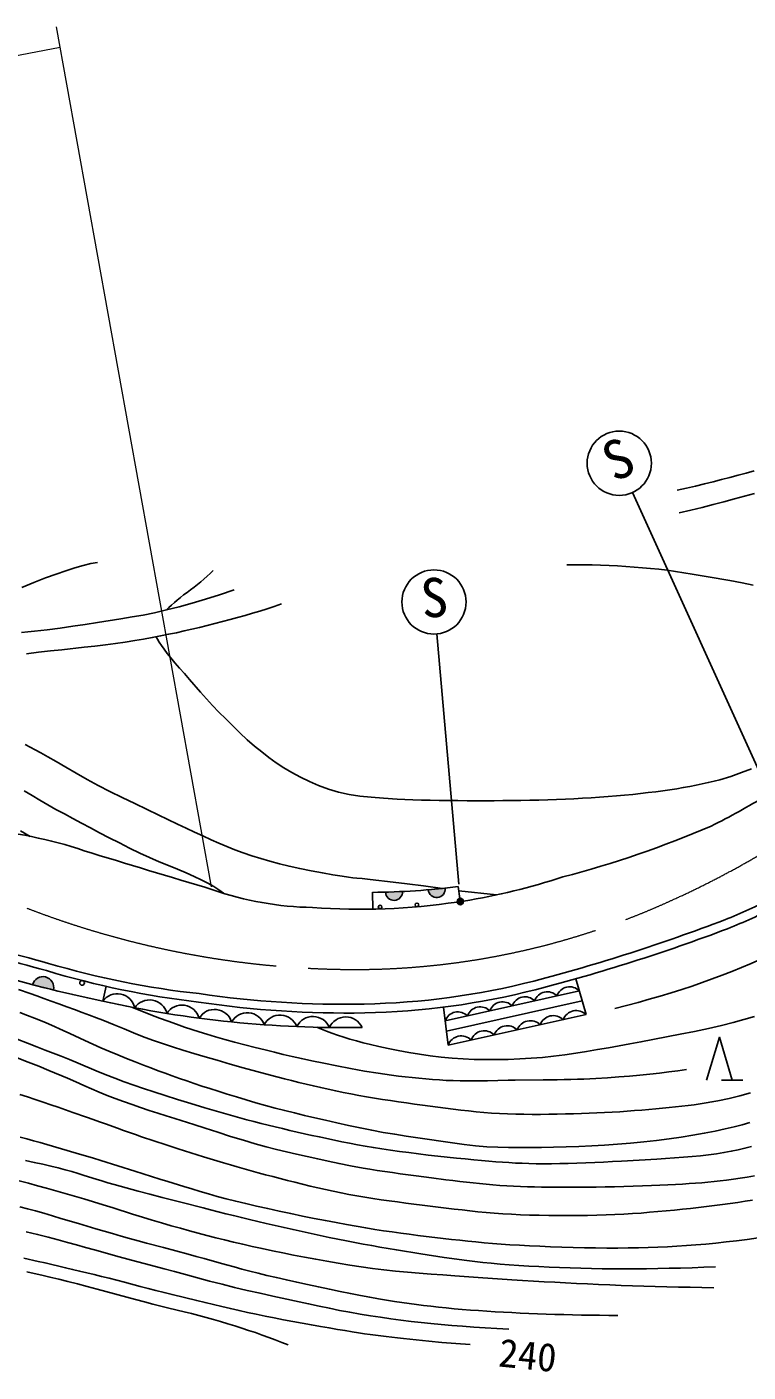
# Model space of a CAD drawing. Units: millimetres, scale not verified. Extents: x 40000 to 680000, y 20000 to 380000.
# Drawn here: x 175670 to 209366, y 263203 to 326030 of the extents above; entities that cross this region are included whole.
import ezdxf
from ezdxf.enums import TextEntityAlignment as Align

# ---------------------------------------------------------------- set-up
doc = ezdxf.new("R2010")
doc.units = ezdxf.units.MM
doc.header["$LTSCALE"] = 1000
doc.linetypes.add('CHAIN', pattern=[18.5, 12, -1.5, 3.5, -1.5])
for name, color, linetype, lineweight in [('M-BGD', 7, 'Continuous', 25), ('M-BMK', 2, 'CHAIN', 13), ('M-STR-HTXT', 7, 'Continuous', 13), ('M-STR-STRC', 7, 'Continuous', 25)]:
    doc.layers.add(name, color=color, linetype=linetype, lineweight=lineweight)
doc.styles.add('ＭＳ ゴシック', font='')
doc.styles.get('ＭＳ ゴシック').set_extended_font_data('MS Gothic')

msp = doc.modelspace()

# ---------------------------------------------------------------- hatches: boundary and pattern name
at = {"layer": 'M-BGD'}
for points in [[(193221, 285652, -0.41587), (192837, 285235, -0.41587), (192422, 285621)], [(195216, 285807, -0.41587), (194856, 285369, -0.41587), (194420, 285731)], [(196071, 285180, 0.41422), (195921, 285330, 0.41422), (195771, 285180, 0.41422), (195921, 285030, 0.41422)], [(175938, 281296, -0.99673), (176908, 281052)]]:
    msp.add_hatch(color=256, dxfattribs=at).paths.add_polyline_path(points)

# ---------------------------------------------------------------- linework, layer by layer
for p, q in [((195813, 285875), (195898, 285328)), ((191821, 285610), (191836, 284826)), ((195843, 285687), (197606, 285490)), ((201795, 279898), (201322, 281575)), ((179212, 280525), (179370, 281221)), ((201482, 281006), (195212, 279603)), ((195354, 278478), (195131, 280247)), ((195272, 279132), (201614, 280539)), ((201795, 279898), (195354, 278478)), ((208126, 276840), (209126, 276840))]:
    msp.add_line(p, q, dxfattribs=at)
for points in [[(206045, 304391), (206481, 304488), (206907, 304586), (207323, 304685), (207731, 304785), (208130, 304885), (208520, 304986), (208904, 305088), (209280, 305191), (209649, 305295)], [(206151, 303329), (206695, 303460), (207224, 303591), (207738, 303721), (208239, 303851), (208726, 303981), (209200, 304111), (209662, 304241)], [(175440, 299846), (176000, 300077), (176546, 300293), (177038, 300476), (177483, 300629), (177905, 300763), (178298, 300874), (178652, 300961), (178962, 301017)], [(182184, 298796), (182301, 298911), (182427, 299027), (182559, 299144), (182697, 299261), (182841, 299379), (182992, 299497), (183153, 299616), (183317, 299736), (183480, 299857), (183638, 299982), (183789, 300109), (183939, 300238), (184086, 300370), (184228, 300504), (184365, 300640)], [(200901, 300902), (201293, 300907), (201686, 300907), (202080, 300901), (202475, 300890), (202868, 300875), (203261, 300855), (203652, 300832), (204040, 300804), (204426, 300772), (204808, 300738), (205192, 300697), (205581, 300650), (205972, 300596), (206361, 300538), (206747, 300477), (207125, 300415), (207493, 300352), (208505, 300176), (209082, 300070), (209596, 299964)], [(175419, 297749), (175721, 297779), (176021, 297809), (176320, 297841), (176622, 297877), (177221, 297954), (177811, 298035), (178391, 298119), (178961, 298207), (180063, 298386), (180582, 298471), (181098, 298562), (181628, 298668), (182189, 298797), (182780, 298948), (183389, 299116), (184019, 299301), (184673, 299506), (185355, 299733)], [(175652, 296752), (176215, 296821), (176766, 296884), (177306, 296943), (178347, 297056), (178848, 297113), (179335, 297171), (179808, 297233), (180266, 297299), (180706, 297369), (181124, 297440), (181525, 297512), (181912, 297585), (182286, 297660), (182652, 297737), (183013, 297816), (183371, 297898), (183730, 297982), (184093, 298069), (184455, 298159), (184813, 298252), (185166, 298346), (185516, 298443), (185862, 298543), (186206, 298645), (186549, 298749), (186890, 298856), (187230, 298966), (187570, 299078)], [(181704, 297546), (181766, 297427), (181850, 297290), (181955, 297134), (182082, 296960), (182228, 296769), (182397, 296559), (182589, 296329), (182800, 296083), (183026, 295823), (183264, 295553), (183778, 294966), (184056, 294654), (184346, 294338), (184645, 294024), (184958, 293706), (185284, 293379), (185621, 293054), (185962, 292739), (186304, 292444), (186640, 292169), (186975, 291909), (187316, 291662), (187672, 291428), (188050, 291206), (188450, 290993), (188866, 290789), (189300, 290599), (189755, 290431), (190234, 290291), (190723, 290185), (191222, 290108), (191749, 290052), (192325, 290009), (192968, 289969), (193324, 289951), (193702, 289935), (194100, 289922), (194512, 289911), (194936, 289903), (195367, 289897), (195801, 289892), (196234, 289890), (196662, 289888), (197081, 289889), (197495, 289890), (197913, 289892), (198333, 289896), (198753, 289902), (199173, 289910), (199592, 289920), (200007, 289931), (200420, 289946), (200827, 289963), (201229, 289982), (201628, 290004), (202028, 290029), (202426, 290056), (202821, 290085), (203212, 290117), (203597, 290151), (203975, 290187), (204344, 290225), (204703, 290266), (205050, 290310), (205386, 290355), (205712, 290402), (206029, 290451), (206338, 290502), (206639, 290556), (206932, 290613), (207219, 290672), (207500, 290735), (207775, 290801), (208045, 290871), (208566, 291027), (209060, 291202), (209530, 291385)], [(175587, 292513), (175830, 292384), (176060, 292262), (176317, 292123), (176641, 291944), (177041, 291716), (177491, 291453), (177977, 291171), (178484, 290883), (179001, 290603), (179546, 290324), (180127, 290038), (180717, 289753), (181287, 289481), (181809, 289231), (182702, 288798), (183105, 288605), (183496, 288422), (183888, 288243), (184273, 288069), (184642, 287904), (185007, 287747), (185379, 287597), (185770, 287453), (186178, 287315), (186596, 287184), (187025, 287059), (187467, 286941), (187922, 286829), (188415, 286720), (188945, 286615), (189475, 286517), (189971, 286431), (190397, 286361), (190700, 286315), (190905, 286293), (191090, 286278), (191331, 286257), (191707, 286215), (192780, 286086), (193440, 286005), (194204, 285908), (195087, 285795)], [(175540, 290355), (175917, 290136), (176281, 289920), (176645, 289704), (177025, 289486), (177419, 289269), (177815, 289053), (178219, 288837), (178634, 288618), (179063, 288395), (179516, 288162), (179989, 287920), (180471, 287679), (180946, 287446), (181402, 287230), (181846, 287036), (182287, 286856), (182713, 286686), (183115, 286522), (183482, 286357), (183815, 286193), (184121, 286033), (184398, 285876), (184645, 285721), (184858, 285567)], [(175376, 288490), (175828, 288224)], [(203147, 280192), (203691, 280330), (204224, 280471), (204748, 280616), (205262, 280765), (205767, 280917), (206262, 281073), (206746, 281232), (207221, 281396), (207690, 281563), (208153, 281736), (208611, 281916), (209061, 282102), (209506, 282292), (210383, 282672), (210818, 282860), (211247, 283048), (211674, 283236), (212515, 283610)], [(175273, 281078), (175830, 280884), (176135, 280775), (176464, 280656), (176810, 280530), (177168, 280400), (177532, 280266), (177895, 280132), (178251, 280000), (178595, 279872), (178920, 279750), (179219, 279637), (179748, 279429), (180215, 279236), (180648, 279055), (181078, 278882), (181533, 278711), (182006, 278547), (182479, 278393), (182961, 278242), (183464, 278090), (183997, 277931), (184565, 277764), (185161, 277592), (185778, 277417), (186411, 277243), (187054, 277074), (187707, 276905), (188039, 276820), (188375, 276735), (188714, 276652), (189056, 276569), (189401, 276488), (189749, 276410), (190100, 276335), (190454, 276263), (190812, 276194), (191175, 276127), (191544, 276062), (191915, 276000), (192289, 275940), (192664, 275882), (193039, 275826), (193412, 275772), (193783, 275720), (194150, 275670), (194873, 275573), (195231, 275526), (195587, 275481), (195943, 275438), (196300, 275399), (196658, 275362), (197019, 275330), (197384, 275303), (197753, 275280), (198128, 275263), (198509, 275251), (198895, 275244), (199283, 275240), (199673, 275240), (200062, 275243), (200449, 275249), (200832, 275257), (201208, 275266), (201578, 275277), (201942, 275289), (202304, 275304), (202664, 275322), (203020, 275342), (203372, 275364), (203720, 275388), (204063, 275414), (204399, 275441), (204729, 275469), (205052, 275498), (205366, 275528), (205674, 275558), (205975, 275589), (206270, 275621), (206559, 275655), (206844, 275691), (207125, 275730), (207403, 275774), (207679, 275821), (207952, 275873), (208479, 275987), (208978, 276112), (209471, 276253)], [(180610, 280236), (181047, 280058), (181466, 279891), (181871, 279734), (182267, 279586), (182655, 279445), (183026, 279316), (183375, 279199), (183721, 279088), (184082, 278978), (184475, 278863), (184911, 278741), (185377, 278615), (185858, 278489), (186339, 278366), (186804, 278250), (187236, 278142), (187644, 278042), (188056, 277944), (188495, 277845), (188987, 277740), (189546, 277624), (190153, 277500), (190790, 277376), (191437, 277259), (192076, 277158), (192390, 277113), (192707, 277071), (193024, 277030), (193343, 276992), (193663, 276957), (193983, 276924), (194304, 276895), (194625, 276869), (194945, 276847), (195266, 276829), (195586, 276816), (195907, 276808), (196229, 276805), (196550, 276805), (196872, 276808), (197194, 276813), (198159, 276831), (198480, 276835), (199792, 276847), (200122, 276851), (200448, 276856), (200770, 276862), (201085, 276869), (201392, 276878), (201689, 276889), (202258, 276917), (202801, 276951), (203321, 276989), (203823, 277031), (204309, 277075), (204780, 277121), (205232, 277171), (205667, 277223), (206084, 277278), (206486, 277335)], [(175343, 279996), (175692, 279865), (176018, 279738), (176308, 279620), (176567, 279510), (176814, 279401), (177359, 279156), (177680, 279010), (178377, 278687), (178743, 278519), (179117, 278355), (179505, 278191), (179913, 278023), (180325, 277856), (180730, 277695), (181113, 277544), (181468, 277407), (181803, 277280), (182129, 277159), (182457, 277041), (182797, 276920), (183145, 276799), (183492, 276681), (183848, 276562), (184217, 276442), (184606, 276317), (185022, 276187), (185459, 276051), (185910, 275914), (186366, 275780), (186821, 275652), (187269, 275532), (187717, 275417), (188170, 275305), (188635, 275194), (189119, 275080), (189627, 274962), (190156, 274841), (190696, 274721), (191240, 274605), (191781, 274498), (192317, 274399), (192855, 274308), (193395, 274221), (193934, 274139), (194473, 274061), (195014, 273983), (195558, 273906), (196100, 273835), (196637, 273774), (197166, 273728), (197679, 273701), (198177, 273688), (198673, 273685), (199181, 273690), (199714, 273697), (200276, 273706), (200859, 273720), (201455, 273740), (202057, 273766), (202656, 273801), (203261, 273845), (203876, 273896), (204490, 273954), (205093, 274020), (205671, 274092), (206232, 274173), (206783, 274263), (207315, 274359), (207820, 274458), (208292, 274560), (208711, 274660), (209085, 274758), (209439, 274862)], [(189209, 279307), (189435, 279213), (189673, 279120), (189923, 279028), (190189, 278937), (190470, 278847), (190762, 278758), (191063, 278671), (191383, 278584), (191730, 278498), (192113, 278411), (192542, 278319), (193012, 278223), (193507, 278130), (194014, 278045), (194518, 277974), (195022, 277917), (195533, 277871), (196051, 277835), (196573, 277810), (197097, 277797), (197625, 277796), (198159, 277806), (198696, 277827), (199230, 277859), (199759, 277901), (200280, 277956), (200796, 278023), (201310, 278099), (201823, 278181), (202337, 278265), (202843, 278349), (203339, 278436), (203839, 278527), (204360, 278626), (206187, 278978), (206860, 279112), (207515, 279250), (208118, 279388), (208664, 279526), (209174, 279667), (209657, 279810)], [(175219, 278754), (175698, 278558), (176130, 278388), (176524, 278238), (176898, 278096), (177271, 277953), (177663, 277799), (178072, 277630), (178904, 277275), (179333, 277097), (179773, 276925), (180217, 276763), (180661, 276607), (181120, 276453), (181606, 276294), (182134, 276125), (182712, 275941), (183331, 275747), (183978, 275549), (184637, 275354), (185294, 275168), (185620, 275079), (185948, 274992), (186277, 274905), (186608, 274820), (186940, 274737), (187275, 274654), (187613, 274573), (187953, 274493), (188296, 274414), (188642, 274336), (188990, 274260), (189336, 274184), (189684, 274109), (190034, 274035), (190387, 273963), (190745, 273892), (191109, 273823), (191481, 273756), (191861, 273691), (192250, 273629), (192657, 273569), (193082, 273510), (193520, 273452), (193968, 273396), (194419, 273342), (194868, 273291), (195310, 273243), (195740, 273198), (196154, 273157), (196544, 273120), (196909, 273086), (197251, 273056), (197575, 273029), (197887, 273006), (198192, 272985), (198497, 272968), (198805, 272954), (199123, 272944), (199456, 272936), (199809, 272933), (200182, 272933), (200568, 272938), (200966, 272946), (201371, 272958), (201783, 272974), (202199, 272991), (202617, 273011), (203033, 273032), (203446, 273055), (205095, 273149), (205514, 273175), (205931, 273203), (206344, 273234), (206748, 273268), (207142, 273307), (207523, 273351), (207888, 273400), (208237, 273456), (208575, 273518), (208903, 273586), (209220, 273657), (209529, 273733)], [(207426, 276840), (208026, 278840), (208626, 276840)], [(175222, 277875), (175733, 277681), (176221, 277487), (176687, 277295), (177562, 276929), (177963, 276758), (178334, 276593), (178691, 276434), (179047, 276279), (179417, 276128), (179801, 275981), (180189, 275838), (180582, 275700), (180980, 275563), (181382, 275426), (181780, 275294), (182172, 275168), (182574, 275041), (183472, 274760), (184004, 274591), (184586, 274404), (185189, 274213), (185784, 274030), (186342, 273867), (186851, 273728), (187332, 273606), (187799, 273493), (188270, 273385), (188759, 273274), (189256, 273161), (189749, 273050), (190255, 272941), (190793, 272833), (191379, 272728), (191698, 272675), (192035, 272622), (192386, 272569), (192747, 272517), (193116, 272465), (193486, 272414), (193856, 272365), (194221, 272317), (194577, 272272), (195251, 272188), (195573, 272148), (195890, 272110), (196203, 272073), (196513, 272038), (196822, 272005), (197132, 271975), (197445, 271947), (197762, 271923), (198086, 271901), (198412, 271884), (198736, 271869), (199061, 271858), (199387, 271849), (199717, 271843), (200051, 271839), (200392, 271837), (200741, 271836), (201100, 271837), (201470, 271839), (201859, 271842), (202268, 271847), (202693, 271854), (203127, 271863), (203565, 271873), (204001, 271885), (204430, 271899), (204847, 271914), (205245, 271930), (205619, 271948), (205967, 271967), (206296, 271985), (206608, 272004), (206907, 272024), (207199, 272047), (207486, 272072), (207773, 272100), (208065, 272133), (208364, 272170), (208676, 272213), (208998, 272261), (209327, 272313), (209661, 272368)], [(175334, 276175), (175699, 276058), (176063, 275938), (176424, 275815), (176781, 275692), (177133, 275570), (177477, 275449), (177813, 275332), (178455, 275110), (178760, 275003), (179055, 274898), (179343, 274795), (179905, 274591), (180184, 274491), (180463, 274392), (180745, 274293), (181031, 274195), (181605, 274001), (182173, 273812), (182744, 273625), (183326, 273440), (183926, 273254), (184234, 273161), (184545, 273067), (184860, 272974), (185178, 272880), (185499, 272787), (185823, 272695), (186151, 272603), (186482, 272512), (186817, 272422), (187155, 272334), (187496, 272246), (187842, 272157), (188192, 272069), (188545, 271981), (188901, 271894), (189260, 271809), (189622, 271727), (189985, 271648), (190351, 271573), (190718, 271501), (191089, 271435), (191463, 271372), (191840, 271312), (192220, 271255), (192602, 271201), (192985, 271150), (193369, 271100), (193752, 271051), (194134, 271004), (194515, 270957), (195632, 270819), (196001, 270774), (196371, 270732), (196744, 270692), (197122, 270656), (197507, 270623), (197901, 270595), (198306, 270571), (198725, 270553), (199158, 270538), (199601, 270526), (200052, 270519), (200507, 270514), (200963, 270514), (201417, 270516), (201864, 270522), (202303, 270531), (202729, 270544), (203144, 270560), (203555, 270581), (203961, 270605), (204362, 270633), (204758, 270665), (205150, 270698), (205538, 270734), (205922, 270772), (206302, 270810), (206679, 270850), (207054, 270891), (207426, 270934), (207796, 270980), (208162, 271028), (208524, 271078), (208881, 271128), (209231, 271180), (209574, 271232)], [(175356, 274174), (175670, 274093), (175981, 274009), (176292, 273922), (176607, 273832), (177974, 273433), (178347, 273321), (178729, 273203), (179117, 273082), (180705, 272581), (181101, 272458), (181880, 272221), (182258, 272104), (183003, 271871), (183379, 271755), (183760, 271639), (184152, 271525), (184558, 271411), (184981, 271297), (185425, 271185), (185897, 271071), (186397, 270954), (186919, 270837), (187456, 270720), (188001, 270604), (188547, 270491), (189087, 270382), (189614, 270279), (190122, 270182), (190603, 270093), (191059, 270012), (191498, 269938), (191923, 269869), (192337, 269806), (192742, 269747), (193141, 269692), (193536, 269640), (193931, 269589), (194328, 269541), (194728, 269492), (195126, 269445), (195512, 269400), (195891, 269357), (196268, 269317), (196645, 269279), (197027, 269244), (197418, 269211), (197821, 269180), (198241, 269152), (198681, 269126), (199146, 269102), (199634, 269079), (200140, 269058), (200658, 269039), (201185, 269023), (201715, 269010), (202243, 269001), (202764, 268996), (203273, 268996), (203766, 269001), (204240, 269010), (204702, 269023), (205153, 269039), (205598, 269059), (206041, 269083), (206484, 269112), (206931, 269146), (207387, 269185), (207853, 269230), (208335, 269282), (208828, 269339), (209326, 269401), (209829, 269469)], [(175600, 273087), (176017, 272999), (176415, 272912), (176789, 272826), (177138, 272741), (177465, 272654), (177774, 272567), (178069, 272479), (178353, 272391), (178904, 272215), (179178, 272130), (179456, 272045), (179742, 271963), (180310, 271807), (180863, 271658), (181418, 271513), (181992, 271364), (182920, 271124), (183912, 270867), (184254, 270779), (184603, 270690), (184959, 270600), (185321, 270510), (185691, 270421), (186067, 270331), (186454, 270240), (186855, 270146), (187266, 270051), (187684, 269955), (188107, 269859), (188533, 269765), (188957, 269672), (189379, 269582), (189794, 269495), (190200, 269412), (190599, 269334), (190995, 269257), (191388, 269184), (191779, 269113), (192167, 269044), (192553, 268977), (192937, 268912), (193319, 268849), (193700, 268789), (194080, 268730), (195168, 268562), (195519, 268510), (195872, 268459), (196228, 268412), (196593, 268366), (196970, 268324), (197363, 268284), (197776, 268248), (198208, 268214), (198654, 268183), (199114, 268154), (199585, 268128), (200065, 268105), (200554, 268084), (201049, 268067), (201548, 268052), (202050, 268041), (202554, 268033), (203060, 268028), (203572, 268026), (204090, 268027), (204613, 268031), (205141, 268039), (205673, 268049), (206209, 268062), (206750, 268079), (207294, 268098), (207841, 268121)], [(175309, 272130), (175740, 272019), (176162, 271905), (176583, 271788), (178328, 271294), (178783, 271159), (179240, 271018), (179697, 270874), (180611, 270584), (181066, 270441), (181517, 270302), (181964, 270168), (182406, 270041), (182839, 269921), (183260, 269805), (183674, 269693), (184084, 269584), (184494, 269478), (184906, 269374), (185326, 269272), (185756, 269172), (186199, 269072), (186660, 268972), (187137, 268872), (187628, 268771), (188131, 268670), (188642, 268570), (189162, 268472), (189688, 268377), (190218, 268286), (190751, 268200), (191284, 268121), (191816, 268048), (192352, 267982), (192896, 267924), (193445, 267871), (193998, 267823), (194553, 267780), (195108, 267739), (195661, 267701), (196750, 267627), (198321, 267519), (198829, 267485), (199333, 267454), (199835, 267424), (200336, 267396), (200839, 267369), (201346, 267343), (201858, 267319), (202378, 267296), (202903, 267274), (203430, 267254), (203960, 267235), (204492, 267218), (205028, 267202), (205567, 267187), (206110, 267174), (206658, 267162), (207210, 267151), (207768, 267142)], [(175334, 270928), (175698, 270834), (176075, 270731), (176463, 270619), (176859, 270503), (177261, 270382), (178075, 270135), (178481, 270013), (178884, 269894), (179282, 269779), (179677, 269668), (180073, 269558), (180471, 269448), (180868, 269339), (181264, 269231), (182053, 269017), (183212, 268703), (183585, 268601), (183945, 268501), (184646, 268305), (184994, 268208), (185347, 268112), (185708, 268015), (186082, 267918), (186473, 267820), (186885, 267721), (187325, 267618), (187793, 267511), (188281, 267401), (188784, 267290), (189292, 267180), (189801, 267073), (190301, 266969), (190787, 266871), (191252, 266781), (191687, 266700), (192093, 266628), (192476, 266563), (192840, 266504), (193191, 266451), (193533, 266402), (193869, 266357), (194206, 266316), (194547, 266276), (194897, 266238), (195260, 266200), (195633, 266164), (196009, 266130), (196388, 266100), (196769, 266072), (197153, 266046), (197541, 266022), (197931, 266000), (198324, 265980), (198721, 265961), (199120, 265943), (199523, 265926), (199929, 265911), (200337, 265898), (200749, 265886), (201164, 265876), (201582, 265868), (202003, 265861), (202427, 265856), (202854, 265852), (203284, 265849)], [(175637, 269758), (176168, 269635), (176662, 269511), (177125, 269386), (177566, 269261), (177993, 269139), (178414, 269021), (178822, 268909), (179977, 268590), (180379, 268480), (180792, 268369), (181207, 268258), (182083, 268025), (182563, 267898), (183082, 267759), (183634, 267610), (184208, 267457), (184790, 267305), (185370, 267160), (185958, 267021), (186561, 266885), (187165, 266752), (188834, 266391), (189328, 266284), (189806, 266182), (190279, 266086), (190756, 265995), (191238, 265912), (191717, 265834), (192195, 265762), (192671, 265695), (193147, 265632), (193618, 265573), (194083, 265520), (194550, 265471), (195026, 265425), (195518, 265382), (196026, 265341), (196545, 265303), (197076, 265268), (197620, 265235), (198180, 265205)], [(175530, 268523), (176193, 268373), (176517, 268299), (176838, 268226), (177158, 268152), (177479, 268077), (177802, 268001), (178130, 267923), (178464, 267842), (178805, 267759), (179154, 267672), (179507, 267582), (179864, 267490), (180225, 267396), (180957, 267204), (181328, 267108), (181701, 267012), (182077, 266917), (182455, 266823), (183606, 266541), (183996, 266446), (184389, 266352), (184784, 266259), (185181, 266167), (185581, 266077), (185982, 265989), (186385, 265903), (186798, 265818), (187224, 265734), (187658, 265650), (188097, 265567), (188534, 265487), (188966, 265409), (189387, 265334), (189791, 265264), (190175, 265199), (190534, 265139), (190862, 265085), (191164, 265037), (191445, 264995), (191709, 264956), (191963, 264921), (192211, 264889), (192460, 264858), (192715, 264827), (192981, 264796), (193263, 264764), (193850, 264702), (194447, 264644), (195062, 264589), (195704, 264536), (196382, 264484)], [(175659, 267882), (176004, 267807), (176365, 267727), (176748, 267638), (177156, 267540), (177585, 267433), (178031, 267318), (178488, 267198), (178951, 267075), (180751, 266592), (181161, 266484), (181554, 266383), (181934, 266288), (182304, 266196), (183017, 266020), (183364, 265933), (183706, 265845), (184045, 265755), (184381, 265662), (184717, 265564), (185051, 265463), (185380, 265361), (185705, 265257), (186026, 265152), (186343, 265045), (186657, 264935), (186968, 264824), (187275, 264709), (187581, 264592), (187883, 264472)]]:
    msp.add_lwpolyline(points, dxfattribs=at)
for points in [[(193221, 285652, -0.41587), (192837, 285235, -0.41587), (192422, 285621)], [(195216, 285807, -0.41587), (194856, 285369, -0.41587), (194420, 285731)], [(196071, 285180, 0.41422), (195921, 285330, 0.41422), (195771, 285180, 0.41422), (195921, 285030, 0.41422)], [(175938, 281296, -0.99673), (176908, 281052)]]:
    msp.add_lwpolyline(points, format="xyb", close=True, dxfattribs=at)
for centre, radius in [((192174, 284924), 86), ((193893, 285021), 86), ((178247, 281381), 108)]:
    msp.add_circle(centre, radius, dxfattribs=at)
for centre, radius, start, end in [((189317, 325030), 40687, 296.77355, 300.91629), ((171984, 268696), 19903, 71.34405, 86.03609), ((188231, 334068), 49343, 284.65503, 293.16953), ((388756, 971023), 715124, 252.88906, 253.39208), ((191474, 321032), 35424, 270.56149, 277.03695), ((191265, 315142), 30322, 279.11629, 288.15732), ((189243, 299684), 14782, 250.70534, 269.12279), ((196325, 314141), 32119, 291.83904, 296.18526), ((191265, 315142), 30322, 265.74706, 278.54942), ((196265, 314024), 32469, 291.95757, 296.31643), ((177833, 363930), 85225, 284.62833, 290.92726), ((37392, -228764), 529698, 74.75386, 75.30872), ((178100, 363939), 85575, 284.42962, 290.74053), ((37392, -228764), 529348, 74.75438, 75.30772), ((188084, 320800), 40160, 253.51061, 263.76536), ((195051, 355178), 76315, 253.72093, 258.0215), ((188313, 320731), 40510, 253.17563, 263.43869), ((190783, 314941), 34554, 271.06659, 284.3654), ((179891, 280037), 836, 12.47839, 144.26011), ((190472, 326695), 46312, 261.61994, 271.18086), ((190767, 314877), 34904, 271.12903, 284.36127), ((199986, 280336), 628, 44.09317, 161.14548), ((201031, 280570), 628, 44.09317, 161.14548), ((190516, 331659), 52368, 257.53446, 270.89105), ((181399, 279749), 836, 14.14796, 145.92968), ((182915, 279506), 836, 15.81754, 147.59926), ((190596, 326634), 46662, 261.48148, 271.05448), ((196851, 279634), 628, 44.09317, 161.14548), ((197896, 279868), 628, 44.09317, 161.14548), ((198941, 280102), 628, 44.09317, 161.14548), ((184438, 279306), 836, 17.48711, 149.26883), ((185966, 279152), 836, 19.15668, 150.9384), ((187498, 279041), 836, 20.82626, 152.60798), ((189032, 278976), 836, 22.49583, 154.27755), ((190568, 278955), 836, 24.16541, 155.94713), ((195806, 279400), 628, 44.09317, 161.14548), ((199188, 278961), 654, 45.17347, 159.67841), ((200261, 279197), 654, 45.17347, 159.67841), ((201335, 279434), 654, 45.17347, 159.67841), ((197040, 278488), 654, 45.17347, 159.67841), ((198114, 278724), 654, 45.17347, 159.67841), ((195967, 278251), 654, 45.17347, 159.67841)]:
    msp.add_arc(centre, radius, start, end, dxfattribs=at)
at = {"layer": 'M-BMK'}
for centre, radius, start, end in [((187748, 325149), 43802, 294.48361, 302.62938), ((190993, 317528), 35521, 269.10285, 294.81422), ((191059, 324783), 42776, 248.91419, 269.16698)]:
    msp.add_arc(centre, radius, start, end, dxfattribs=at)
at = {"layer": 'M-STR-HTXT'}
for p, q in [((184302, 285863), (177050, 326030)), ((133165, 316625), (177222, 325082))]:
    msp.add_line(p, q, dxfattribs=at)
at = {"layer": 'M-STR-STRC'}
for p, q in [((210263, 290440), (203967, 304285)), ((195847, 285992), (194820, 297677))]:
    msp.add_line(p, q, dxfattribs=at)
for centre in [(203346, 305650), (194689, 299171)]:
    msp.add_circle(centre, 1500, dxfattribs=at)

# ---------------------------------------------------------------- texts
at = {"layer": 'M-BGD', "style": 'ＭＳ ゴシック'}
msp.add_text('240', height=1320, rotation=354.226, dxfattribs=at).set_placement((197626, 263077), align=Align.BOTTOM_LEFT)
at = {"layer": 'M-STR-STRC', "style": 'ＭＳ ゴシック'}
for rotation, p in [(24.395, (203892, 304513)), (4.962, (194826, 297918))]:
    msp.add_text('S', height=1833, rotation=rotation, dxfattribs=at).set_placement(p, align=Align.BOTTOM_CENTER)

doc.saveas('drawing.dxf')
